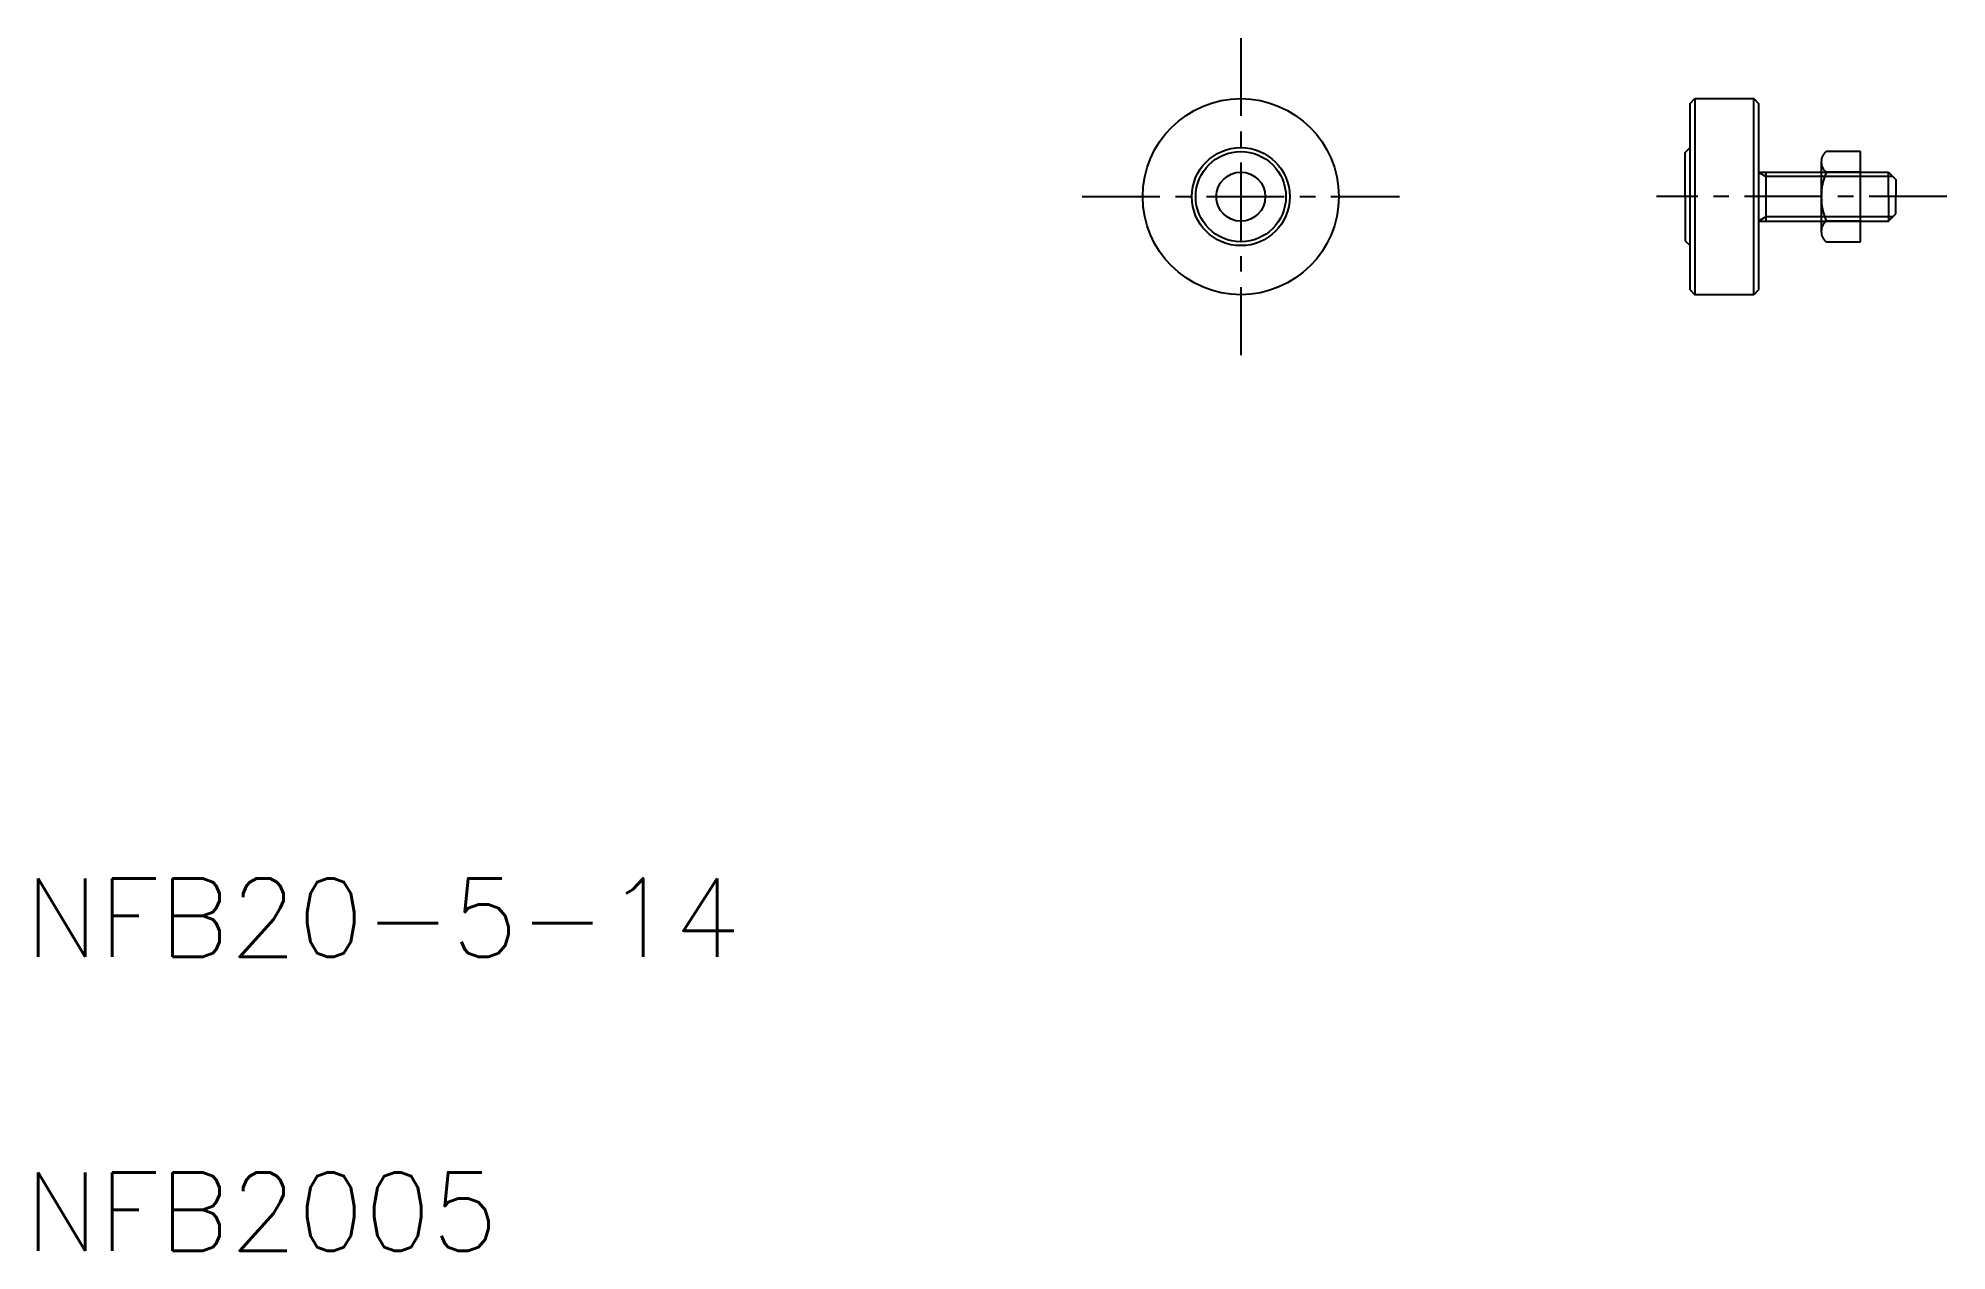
# Model space of a CAD drawing. Extents: x 21 to 216, y 20 to 144.
import ezdxf

# ---------------------------------------------------------------- set-up
doc = ezdxf.new("R2010")
doc.units = 0
doc.header["$LTSCALE"] = 0.25
doc.linetypes.add('CENTER', pattern=[50.8, 31.75, -6.35, 6.35, -6.35])
doc.layers.get('0').update_dxf_attribs({"linetype": 'CONTINUOUS'})
doc.layers.add('CENTER', color=1, linetype='CENTER')
doc.styles.get("Standard").update_dxf_attribs({"font": 'txt.shx'})

msp = doc.modelspace()

# ---------------------------------------------------------------- linework, layer by layer
at = {"color": 7, "linetype": 'CONTINUOUS'}
for p, q in [((189.9, 137.06), (190.4, 137.56)), ((189.9, 118.06), (189.9, 137.06)), ((190.4, 137.56), (196.4, 137.56)), ((190.4, 137.56), (190.4, 117.56)), ((196.4, 137.56), (196.9, 137.06)), ((196.4, 117.56), (196.4, 137.56)), ((196.9, 137.06), (196.9, 118.06)), ((189.4, 132.06), (189.9, 132.56)), ((189.9, 132.56), (189.9, 132.56)), ((189.4, 127.56), (189.4, 132.06)), ((203.29, 131.11), (203.29, 124.01)), ((207.29, 132.16), (203.79, 132.16)), ((207.29, 122.96), (207.29, 132.16)), ((196.9, 130.06), (210.15, 130.06)), ((197.65, 130.06), (197.65, 125.06)), ((207.29, 130.06), (203.79, 130.06)), ((210.15, 130.06), (210.9, 129.31)), ((210.15, 127.56), (210.15, 130.06)), ((210.9, 129.31), (210.9, 127.56)), ((189.4, 127.56), (189.4, 123.06)), ((210.15, 127.56), (210.15, 125.06)), ((210.9, 125.81), (210.9, 127.56)), ((196.9, 125.06), (210.15, 125.06)), ((207.29, 125.06), (203.79, 125.06)), ((210.15, 125.06), (210.9, 125.81)), ((189.4, 123.06), (189.9, 122.56)), ((203.79, 122.96), (207.29, 122.96)), ((189.9, 122.56), (189.9, 122.56)), ((189.9, 118.06), (190.4, 117.56)), ((196.4, 117.56), (190.4, 117.56)), ((196.9, 118.06), (196.4, 117.56))]:
    msp.add_line(p, q, dxfattribs=at)
at = {"color": 3, "linetype": 'CONTINUOUS'}
for p, q in [((196.9, 130.06), (197.65, 129.63)), ((210.58, 129.63), (197.65, 129.63)), ((197.65, 125.49), (196.9, 125.06)), ((210.58, 125.49), (197.65, 125.49))]:
    msp.add_line(p, q, dxfattribs=at)
at = {"color": 7, "linetype": 'CONTINUOUS'}
for radius in [10, 5, 4.6, 2.5]:
    msp.add_circle((144.07, 127.56), radius, dxfattribs=at)
for centre, radius, start, end in [((204.64, 131.11), 1.35, 129.0246, 180), ((204.64, 131.11), 1.35, 180, 230.9754), ((209.79, 127.56), 6.5, 157.3801, 202.6199), ((204.64, 124.01), 1.35, 129.0246, 180), ((204.64, 124.01), 1.35, 180, 230.9754)]:
    msp.add_arc(centre, radius, start, end, dxfattribs=at)
at = {"layer": 'CENTER', "color": 1, "linetype": 'CENTER'}
for p, q in [((144.07, 143.73), (144.07, 111.38)), ((127.87, 127.56), (160.27, 127.56)), ((216.1, 127.56), (186.48, 127.56))]:
    msp.add_line(p, q, dxfattribs=at)

# ---------------------------------------------------------------- texts
at = {"linetype": 'CONTINUOUS'}
for s, p in [('NFB20-5-14', (20, 50)), ('NFB2005', (20, 20))]:
    msp.add_text(s, height=8, dxfattribs=at).set_placement(p)

doc.saveas('drawing.dxf')
